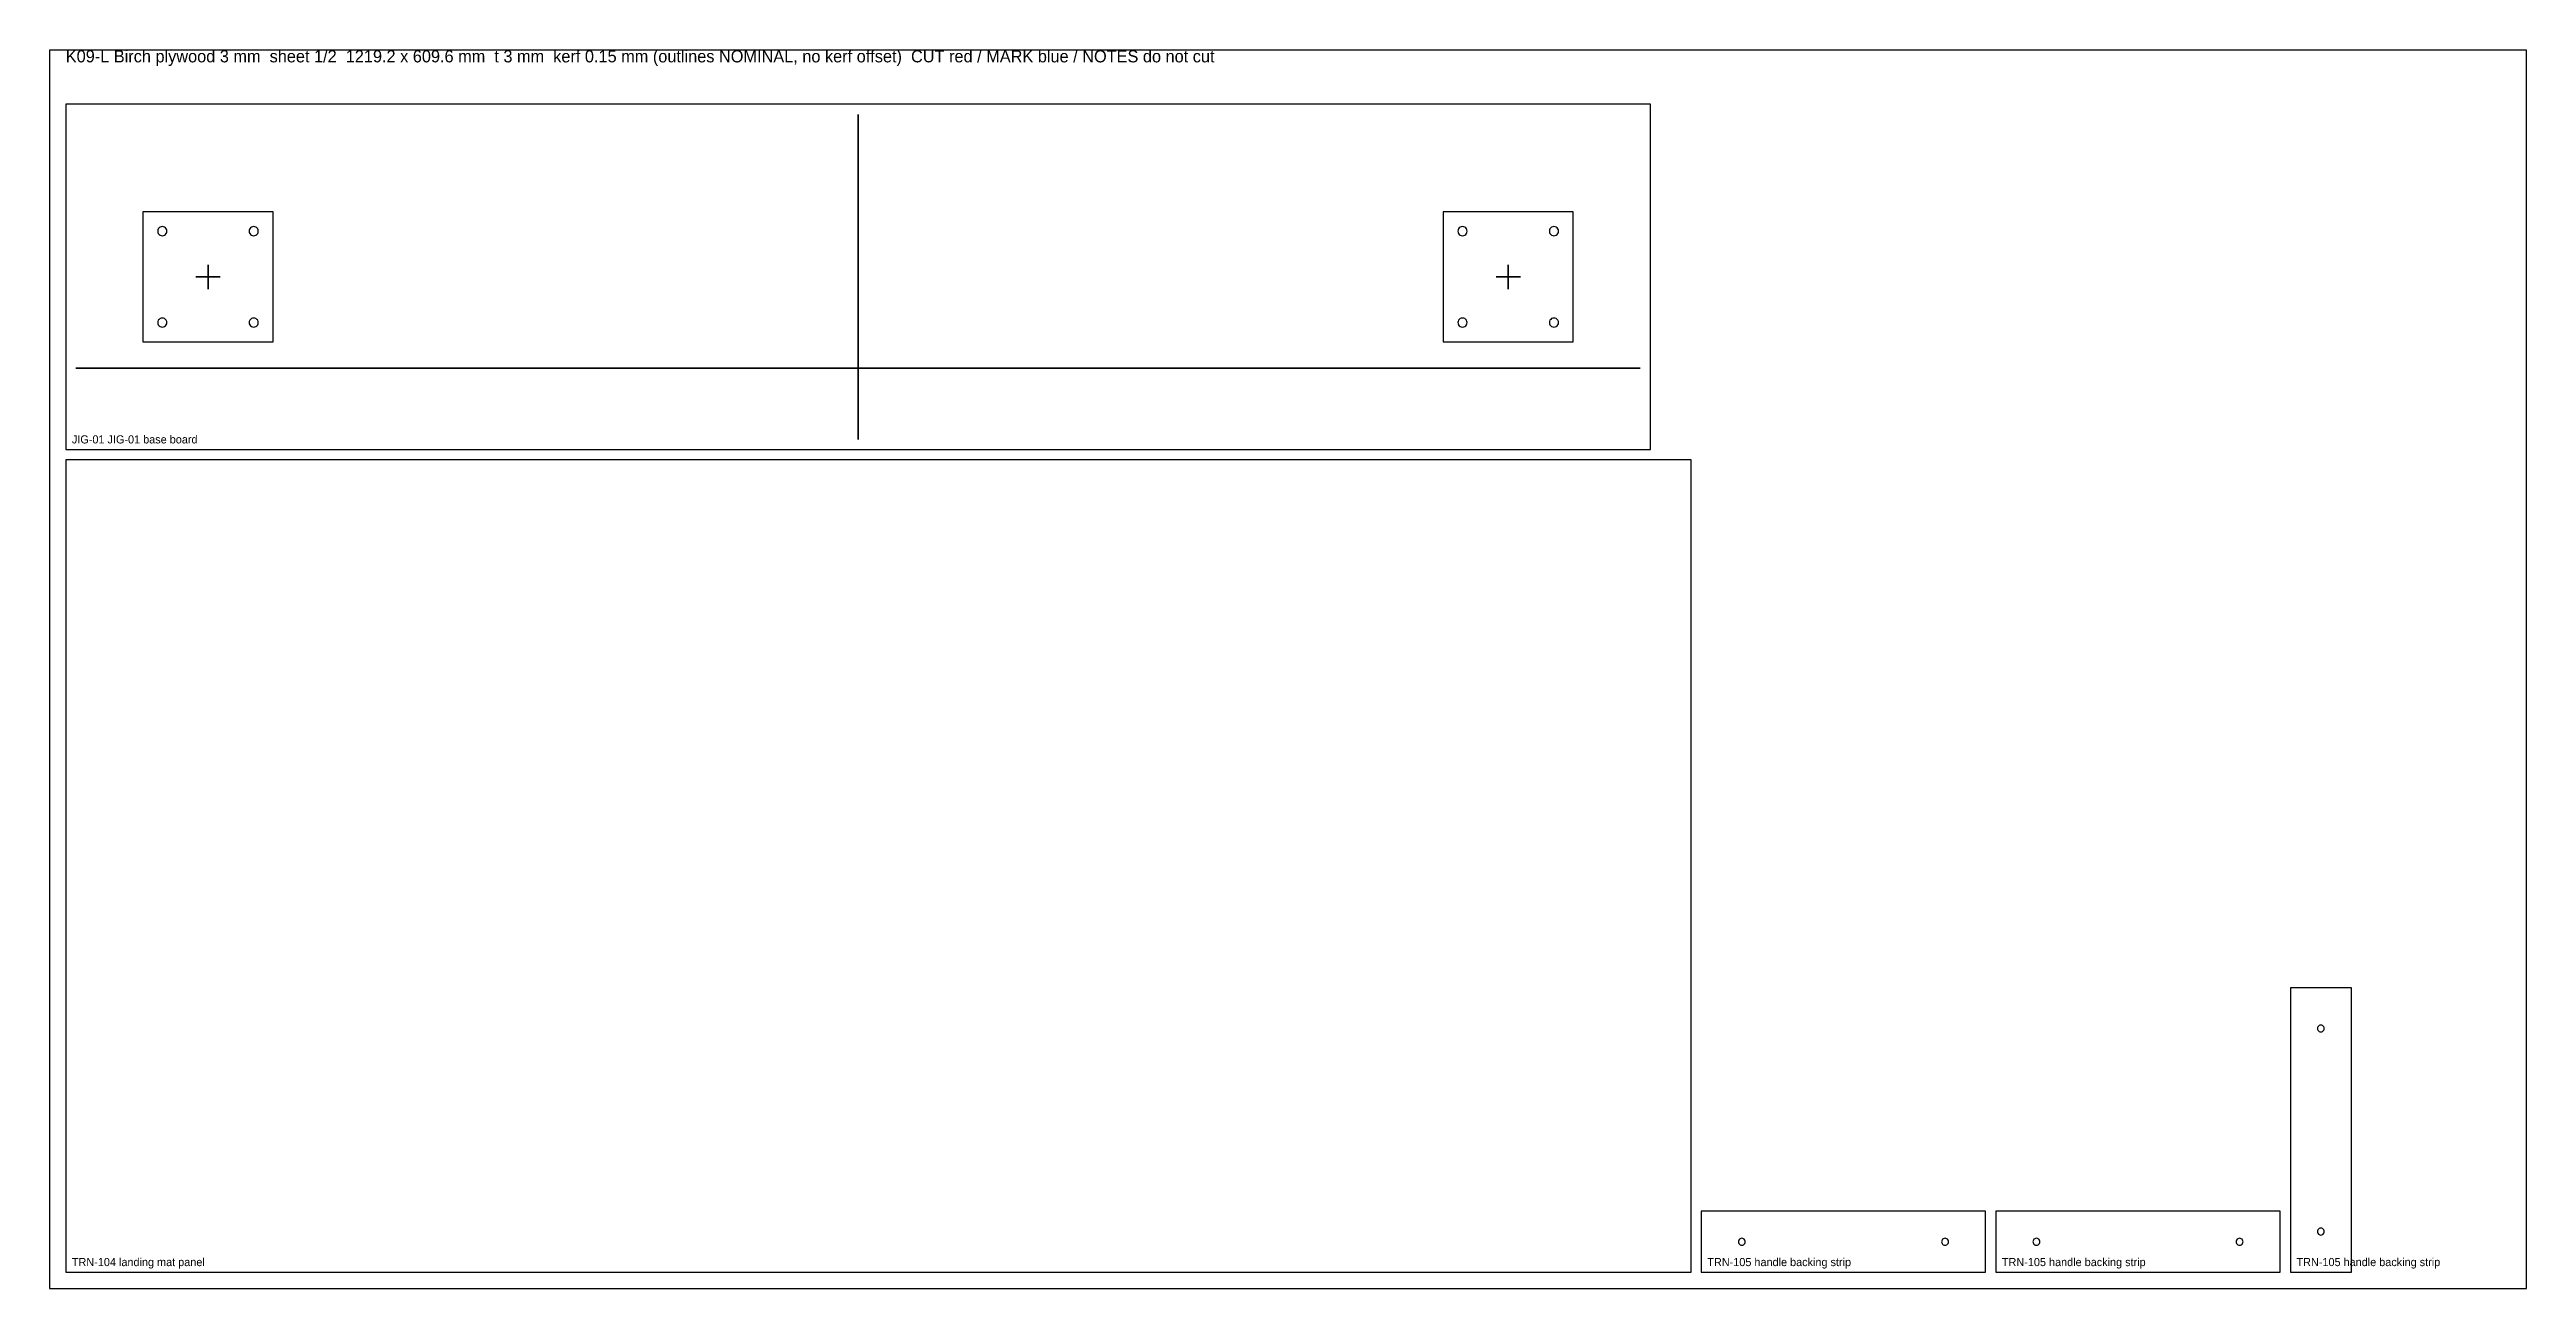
# Model space of a CAD drawing. Header units: millimetres. Extents: x 0 to 1219, y 0 to 610.
import ezdxf

# ---------------------------------------------------------------- set-up
doc = ezdxf.new("R2010")
doc.units = ezdxf.units.MM
for name, color, linetype in [('CUT', 1, 'CONTINUOUS'), ('MARK', 5, 'CONTINUOUS'), ('NOTES', 7, 'CONTINUOUS')]:
    doc.layers.add(name, color=color, linetype=linetype)

msp = doc.modelspace()

# ---------------------------------------------------------------- linework, layer by layer
at = {"layer": 'CUT'}
for points in [[(8, 413), (788, 413), (788, 583), (8, 583)], [(57.75, 520.5), (57.6733, 521.0823), (57.4486, 521.625), (57.091, 522.091), (56.625, 522.4486), (56.0823, 522.6733), (55.5, 522.75), (54.9177, 522.6733), (54.375, 522.4486), (53.909, 522.091), (53.5514, 521.625), (53.3267, 521.0823), (53.25, 520.5), (53.3267, 519.9177), (53.5514, 519.375), (53.909, 518.909), (54.375, 518.5514), (54.9177, 518.3267), (55.5, 518.25), (56.0823, 518.3267), (56.625, 518.5514), (57.091, 518.909), (57.4486, 519.375), (57.6733, 519.9177)], [(102.75, 520.5), (102.6733, 521.0823), (102.4486, 521.625), (102.091, 522.091), (101.625, 522.4486), (101.0823, 522.6733), (100.5, 522.75), (99.9177, 522.6733), (99.375, 522.4486), (98.909, 522.091), (98.5514, 521.625), (98.3267, 521.0823), (98.25, 520.5), (98.3267, 519.9177), (98.5514, 519.375), (98.909, 518.909), (99.375, 518.5514), (99.9177, 518.3267), (100.5, 518.25), (101.0823, 518.3267), (101.625, 518.5514), (102.091, 518.909), (102.4486, 519.375), (102.6733, 519.9177)], [(697.75, 520.5), (697.6733, 521.0823), (697.4486, 521.625), (697.091, 522.091), (696.625, 522.4486), (696.0823, 522.6733), (695.5, 522.75), (694.9177, 522.6733), (694.375, 522.4486), (693.909, 522.091), (693.5514, 521.625), (693.3267, 521.0823), (693.25, 520.5), (693.3267, 519.9177), (693.5514, 519.375), (693.909, 518.909), (694.375, 518.5514), (694.9177, 518.3267), (695.5, 518.25), (696.0823, 518.3267), (696.625, 518.5514), (697.091, 518.909), (697.4486, 519.375), (697.6733, 519.9177)], [(742.75, 520.5), (742.6733, 521.0823), (742.4486, 521.625), (742.091, 522.091), (741.625, 522.4486), (741.0823, 522.6733), (740.5, 522.75), (739.9177, 522.6733), (739.375, 522.4486), (738.909, 522.091), (738.5514, 521.625), (738.3267, 521.0823), (738.25, 520.5), (738.3267, 519.9177), (738.5514, 519.375), (738.909, 518.909), (739.375, 518.5514), (739.9177, 518.3267), (740.5, 518.25), (741.0823, 518.3267), (741.625, 518.5514), (742.091, 518.909), (742.4486, 519.375), (742.6733, 519.9177)], [(57.75, 475.5), (57.6733, 476.0823), (57.4486, 476.625), (57.091, 477.091), (56.625, 477.4486), (56.0823, 477.6733), (55.5, 477.75), (54.9177, 477.6733), (54.375, 477.4486), (53.909, 477.091), (53.5514, 476.625), (53.3267, 476.0823), (53.25, 475.5), (53.3267, 474.9177), (53.5514, 474.375), (53.909, 473.909), (54.375, 473.5514), (54.9177, 473.3267), (55.5, 473.25), (56.0823, 473.3267), (56.625, 473.5514), (57.091, 473.909), (57.4486, 474.375), (57.6733, 474.9177)], [(102.75, 475.5), (102.6733, 476.0823), (102.4486, 476.625), (102.091, 477.091), (101.625, 477.4486), (101.0823, 477.6733), (100.5, 477.75), (99.9177, 477.6733), (99.375, 477.4486), (98.909, 477.091), (98.5514, 476.625), (98.3267, 476.0823), (98.25, 475.5), (98.3267, 474.9177), (98.5514, 474.375), (98.909, 473.909), (99.375, 473.5514), (99.9177, 473.3267), (100.5, 473.25), (101.0823, 473.3267), (101.625, 473.5514), (102.091, 473.909), (102.4486, 474.375), (102.6733, 474.9177)], [(697.75, 475.5), (697.6733, 476.0823), (697.4486, 476.625), (697.091, 477.091), (696.625, 477.4486), (696.0823, 477.6733), (695.5, 477.75), (694.9177, 477.6733), (694.375, 477.4486), (693.909, 477.091), (693.5514, 476.625), (693.3267, 476.0823), (693.25, 475.5), (693.3267, 474.9177), (693.5514, 474.375), (693.909, 473.909), (694.375, 473.5514), (694.9177, 473.3267), (695.5, 473.25), (696.0823, 473.3267), (696.625, 473.5514), (697.091, 473.909), (697.4486, 474.375), (697.6733, 474.9177)], [(742.75, 475.5), (742.6733, 476.0823), (742.4486, 476.625), (742.091, 477.091), (741.625, 477.4486), (741.0823, 477.6733), (740.5, 477.75), (739.9177, 477.6733), (739.375, 477.4486), (738.909, 477.091), (738.5514, 476.625), (738.3267, 476.0823), (738.25, 475.5), (738.3267, 474.9177), (738.5514, 474.375), (738.909, 473.909), (739.375, 473.5514), (739.9177, 473.3267), (740.5, 473.25), (741.0823, 473.3267), (741.625, 473.5514), (742.091, 473.909), (742.4486, 474.375), (742.6733, 474.9177)], [(8, 8), (808, 8), (808, 408), (8, 408)], [(1133, 8), (1133, 148), (1103, 148), (1103, 8)], [(1118, 129.7), (1117.56, 129.6421), (1117.15, 129.4722), (1116.7979, 129.2021), (1116.5278, 128.85), (1116.3579, 128.44), (1116.3, 128), (1116.3579, 127.56), (1116.5278, 127.15), (1116.7979, 126.7979), (1117.15, 126.5278), (1117.56, 126.3579), (1118, 126.3), (1118.44, 126.3579), (1118.85, 126.5278), (1119.2021, 126.7979), (1119.4722, 127.15), (1119.6421, 127.56), (1119.7, 128), (1119.6421, 128.44), (1119.4722, 128.85), (1119.2021, 129.2021), (1118.85, 129.4722), (1118.44, 129.6421)], [(813, 8), (953, 8), (953, 38), (813, 38)], [(958, 8), (1098, 8), (1098, 38), (958, 38)], [(834.7, 23), (834.6421, 23.44), (834.4722, 23.85), (834.2021, 24.2021), (833.85, 24.4722), (833.44, 24.6421), (833, 24.7), (832.56, 24.6421), (832.15, 24.4722), (831.7979, 24.2021), (831.5278, 23.85), (831.3579, 23.44), (831.3, 23), (831.3579, 22.56), (831.5278, 22.15), (831.7979, 21.7979), (832.15, 21.5278), (832.56, 21.3579), (833, 21.3), (833.44, 21.3579), (833.85, 21.5278), (834.2021, 21.7979), (834.4722, 22.15), (834.6421, 22.56)], [(934.7, 23), (934.6421, 23.44), (934.4722, 23.85), (934.2021, 24.2021), (933.85, 24.4722), (933.44, 24.6421), (933, 24.7), (932.56, 24.6421), (932.15, 24.4722), (931.7979, 24.2021), (931.5278, 23.85), (931.3579, 23.44), (931.3, 23), (931.3579, 22.56), (931.5278, 22.15), (931.7979, 21.7979), (932.15, 21.5278), (932.56, 21.3579), (933, 21.3), (933.44, 21.3579), (933.85, 21.5278), (934.2021, 21.7979), (934.4722, 22.15), (934.6421, 22.56)], [(979.7, 23), (979.6421, 23.44), (979.4722, 23.85), (979.2021, 24.2021), (978.85, 24.4722), (978.44, 24.6421), (978, 24.7), (977.56, 24.6421), (977.15, 24.4722), (976.7979, 24.2021), (976.5278, 23.85), (976.3579, 23.44), (976.3, 23), (976.3579, 22.56), (976.5278, 22.15), (976.7979, 21.7979), (977.15, 21.5278), (977.56, 21.3579), (978, 21.3), (978.44, 21.3579), (978.85, 21.5278), (979.2021, 21.7979), (979.4722, 22.15), (979.6421, 22.56)], [(1079.7, 23), (1079.6421, 23.44), (1079.4722, 23.85), (1079.2021, 24.2021), (1078.85, 24.4722), (1078.44, 24.6421), (1078, 24.7), (1077.56, 24.6421), (1077.15, 24.4722), (1076.7979, 24.2021), (1076.5278, 23.85), (1076.3579, 23.44), (1076.3, 23), (1076.3579, 22.56), (1076.5278, 22.15), (1076.7979, 21.7979), (1077.15, 21.5278), (1077.56, 21.3579), (1078, 21.3), (1078.44, 21.3579), (1078.85, 21.5278), (1079.2021, 21.7979), (1079.4722, 22.15), (1079.6421, 22.56)], [(1118, 29.7), (1117.56, 29.6421), (1117.15, 29.4722), (1116.7979, 29.2021), (1116.5278, 28.85), (1116.3579, 28.44), (1116.3, 28), (1116.3579, 27.56), (1116.5278, 27.15), (1116.7979, 26.7979), (1117.15, 26.5278), (1117.56, 26.3579), (1118, 26.3), (1118.44, 26.3579), (1118.85, 26.5278), (1119.2021, 26.7979), (1119.4722, 27.15), (1119.6421, 27.56), (1119.7, 28), (1119.6421, 28.44), (1119.4722, 28.85), (1119.2021, 29.2021), (1118.85, 29.4722), (1118.44, 29.6421)]]:
    msp.add_lwpolyline(points, close=True, dxfattribs=at)
at = {"layer": 'MARK'}
for points in [[(398, 418), (398, 578)], [(46, 466), (110, 466), (110, 530), (46, 530)], [(686, 466), (750, 466), (750, 530), (686, 530)], [(78, 492), (78, 504)], [(718, 492), (718, 504)], [(72, 498), (84, 498)], [(712, 498), (724, 498)], [(13, 453), (783, 453)]]:
    msp.add_lwpolyline(points, close=True, dxfattribs=at)
at = {"layer": 'NOTES'}
msp.add_lwpolyline([(0, 0), (1219.2, 0), (1219.2, 609.6), (0, 609.6)], close=True, dxfattribs=at)

# ---------------------------------------------------------------- texts
for s, height, p in [('K09-L Birch plywood 3 mm  sheet 1/2  1219.2 x 609.6 mm  t 3 mm  kerf 0.15 mm (outlines NOMINAL, no kerf offset)  CUT red / MARK blue / NOTES do not cut', 6, (8, 603.6)), ('JIG-01 JIG-01 base board', 4, (11, 416)), ('TRN-104 landing mat panel', 4, (11, 11)), ('TRN-105 handle backing strip', 4, (816, 11)), ('TRN-105 handle backing strip', 4, (961, 11)), ('TRN-105 handle backing strip', 4, (1106, 11))]:
    msp.add_text(s, height=height, dxfattribs=at).set_placement(p)

doc.saveas('drawing.dxf')
